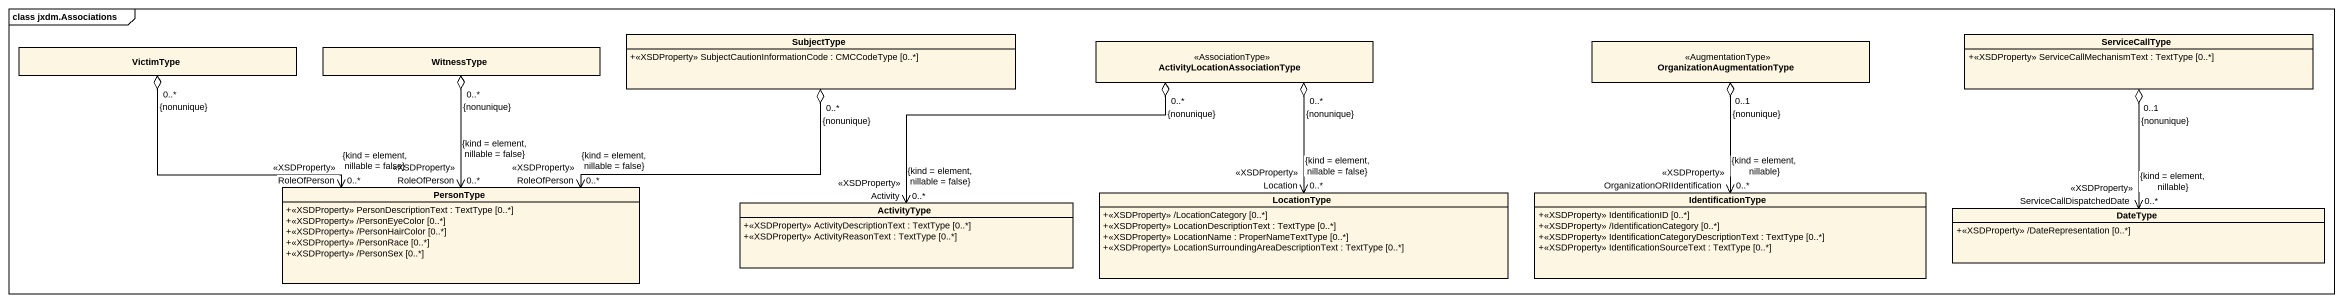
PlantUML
@startuml
mainframe class jxdm.Associations
hide circle
hide empty members
skinparam classAttributeIconSize 0
class SubjectType {
  +<<XSDProperty>> SubjectCautionInformationCode : CMCCodeType [0..*]
}
class "ActivityLocationAssociationType" as ActivityLocationAssociationT <<AssociationType>>
class OrganizationAugmentationType <<AugmentationType>>
class ServiceCallType {
  +<<XSDProperty>> ServiceCallMechanismText : TextType [0..*]
}
class VictimType
class WitnessType
class PersonType {
  +<<XSDProperty>> PersonDescriptionText : TextType [0..*]
  +<<XSDProperty>> /PersonEyeColor [0..*]
  +<<XSDProperty>> /PersonHairColor [0..*]
  +<<XSDProperty>> /PersonRace [0..*]
  +<<XSDProperty>> /PersonSex [0..*]
}
class LocationType {
  +<<XSDProperty>> /LocationCategory [0..*]
  +<<XSDProperty>> LocationDescriptionText : TextType [0..*]
  +<<XSDProperty>> LocationName : ProperNameTextType [0..*]
  +<<XSDProperty>> LocationSurroundingAreaDescriptionText : TextType [0..*]
}
class IdentificationType {
  +<<XSDProperty>> IdentificationID [0..*]
  +<<XSDProperty>> /IdentificationCategory [0..*]
  +<<XSDProperty>> IdentificationCategoryDescriptionText : TextType [0..*]
  +<<XSDProperty>> IdentificationSourceText : TextType [0..*]
}
class ActivityType {
  +<<XSDProperty>> ActivityDescriptionText : TextType [0..*]
  +<<XSDProperty>> ActivityReasonText : TextType [0..*]
}
class DateType {
  +<<XSDProperty>> /DateRepresentation [0..*]
}
SubjectType "0..*\n{nonunique}" o-left-> "RoleOfPerson\n<<XSDProperty>>\n0..*\n{kind = element, nillable = false}" PersonType
ActivityLocationAssociationT "0..*\n{nonunique}" o--> "Location\n<<XSDProperty>>\n0..*\n{kind = element, nillable = false}" LocationType
ActivityLocationAssociationT "0..*\n{nonunique}" o-left-> "Activity\n<<XSDProperty>>\n0..*\n{kind = element, nillable = false}" ActivityType
OrganizationAugmentationType "0..1\n{nonunique}" o--> "OrganizationORIIdentification\n<<XSDProperty>>\n0..*\n{kind = element, nillable}" IdentificationType
ServiceCallType "0..1\n{nonunique}" o--> "ServiceCallDispatchedDate\n<<XSDProperty>>\n0..*\n{kind = element, nillable}" DateType
VictimType "0..*\n{nonunique}" o-right-> "RoleOfPerson\n<<XSDProperty>>\n0..*\n{kind = element, nillable = false}" PersonType
WitnessType "0..*\n{nonunique}" o--> "RoleOfPerson\n<<XSDProperty>>\n0..*\n{kind = element, nillable = false}" PersonType
@enduml
